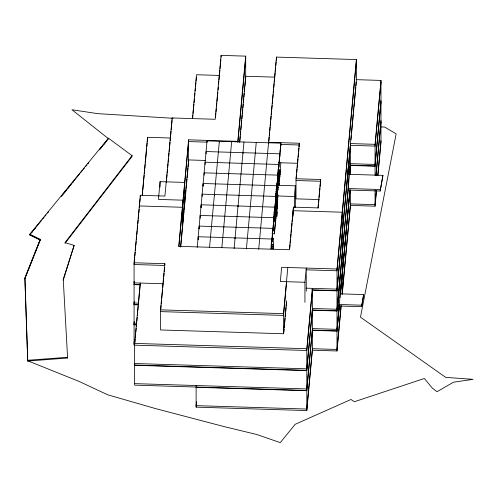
<?xml version="1.0" encoding="UTF-8"?>
<svg xmlns="http://www.w3.org/2000/svg" width="498" height="498" viewBox="0 0 498 498"><rect width="100%" height="100%" fill="white"/><g stroke="black" fill="none" stroke-linecap="round" stroke-linejoin="round"><path stroke-width="0.75" d="M134.217 343.172L134.074 344.709L134.074 262.751L140.318 195.297L164.913 196.056L172.146 117.951L215.186 119.283L221.106 55.378L245.701 56.137L245.701 77.756L244.91 86.279M134.217 262.975L134.074 264.513L164.819 265.459L164.819 263.703L134.074 262.751M134.354 261.444L134.715 257.603M134.852 256.065L135.207 252.231M135.35 250.693L135.705 246.859M135.848 245.321L136.203 241.486M136.346 239.949L136.701 236.108M136.844 234.577L137.199 230.736M137.342 229.205L137.697 225.364M137.84 223.826L138.195 219.992M138.338 218.454L138.693 214.619M138.836 213.082L139.191 209.247M139.683 203.906L139.334 207.71L139.334 205.948L182.374 207.28L182.374 230.68M139.826 202.381L140.175 198.578M134.217 281.326L134.074 282.864L163.282 283.767M142.191 195.191L147.545 137.305L170.609 138.021M134.217 282.839L134.074 284.626L140.224 284.812L138.357 304.932M142.335 195.409L142.689 191.549M142.833 190.006L143.692 180.743M143.835 179.199L144.19 175.34M144.333 173.796L144.688 169.936M144.831 168.392L145.192 164.533M145.335 162.989L146.692 148.329M146.835 146.786L147.19 142.926M147.333 141.382L147.545 139.067M134.217 301.439L134.074 302.977L138.687 303.12M134.217 302.946L134.074 304.483L138.687 304.627M134.217 303.201L134.074 304.732L138.687 304.876M134.217 321.552L134.074 323.09L136.377 323.158M134.217 323.059L134.074 324.596L136.377 324.665M134.217 323.314L134.074 324.845L136.377 324.92M134.074 343.197L134.217 341.665M306.812 390.451L134.634 385.141L134.634 343.408L140.224 283.051M134.852 342.842L135.207 338.976M135.35 337.426L135.711 333.56M135.854 332.01L136.209 328.145M136.352 326.595L136.713 322.729M136.857 321.179L137.211 317.313M137.355 315.763L137.716 311.897M137.859 310.347L138.214 306.475M184.677 204.087L184.677 182.424L160.076 181.664L158.439 199.418L183.034 200.177L183.034 221.062M166.344 182.349L166.562 180.033M166.706 178.483L167.06 174.617M167.204 173.074L167.565 169.208M167.708 167.658L168.063 163.792M168.206 162.248L168.567 158.376M168.71 156.833L169.065 152.967M169.208 151.417L169.569 147.551M169.712 146.007L170.067 142.142M170.21 140.592L170.571 136.726M170.714 135.182L171.069 131.316M171.212 129.766L171.573 125.901M171.717 124.351L172.071 120.485M286.593 300.686L283.53 333.76L160.549 329.962L160.549 309.856L164.819 263.703M160.761 309.308L161.115 305.461M161.259 303.923L161.613 300.076M161.757 298.539L162.609 289.307M162.753 287.769L163.107 283.922M163.251 282.385L163.605 278.538M163.749 277L164.103 273.153M164.247 271.615L164.608 267.768M245.701 56.137L237.814 141.345L188.618 139.826L178.757 246.329L289.444 249.747L293.39 207.143L317.985 207.903L320.612 179.498L296.017 178.738L296.017 198.851L319.075 199.567M178.9 246.56L188.618 141.581L207.068 142.154M180.606 246.535L188.618 159.939L205.531 160.456M192.446 118.617L196.505 74.731L218.983 75.428M180.687 247.114L182.473 227.816M182.585 226.596L184.005 211.27M184.117 210.069L184.503 205.904M184.621 204.666L185.499 195.172M185.642 193.89L185.997 189.806M186.134 188.524L186.489 184.441M186.632 183.158L186.987 179.075M187.13 177.792L187.485 173.709M187.628 172.426L187.983 168.343M188.12 167.06L188.474 162.977M192.658 118.07L192.944 114.988M193.087 113.451L193.442 109.597M193.585 108.06L193.94 104.207M194.083 102.669L194.438 98.822M194.656 96.512L194.936 93.431M195.154 91.122L195.44 88.04M195.577 86.503L195.938 82.649M196.081 81.112L196.436 77.265M197.208 247.4L207.068 140.897L280.853 143.175L280.81 145.933L280.81 144.426L299.304 144.999L299.161 146.543M198.192 239.015L198.148 239.513L198.192 236.749L271.983 239.028L271.939 241.785L271.983 241.287M215.534 117.304L215.877 113.569M216.02 112.075L216.362 108.334M216.499 106.84L216.854 103.018M216.997 101.486L217.352 97.664M217.495 96.139L217.85 92.311M218.062 90.02L218.342 86.963M218.554 84.666L218.84 81.61M218.977 80.078L219.898 70.137M220.041 68.606L220.396 64.784M220.539 63.258L220.888 59.43M209.509 247.78L219.363 141.276L219.363 142.03M196.48 401.786L196.125 405.64L306.812 409.051L312.395 348.7L336.997 349.459L341.043 305.71M306.812 410.564L306.812 348.718L312.395 288.367L312.395 350.212L306.812 410.564L196.125 407.146L196.48 403.299M221.871 247.4L231.663 141.656M237.882 142.328L245.701 57.899M239.606 142.092L245.701 76.25M239.75 142.048L240.248 136.626M240.391 135.076L240.752 131.204M240.895 129.654L241.256 125.782M241.399 124.232L241.754 120.36M241.897 118.81L242.258 114.938M242.401 113.388L242.763 109.516M242.906 107.966L243.261 104.094M243.404 102.544L243.765 98.672M243.908 97.122L244.263 93.251M244.406 91.7L244.767 87.829M234.104 248.539L243.964 142.036M246.398 248.919L256.258 142.416M258.699 249.299L268.559 142.795M268.559 143.549L276.446 57.089L356.381 59.555L356.381 79.668L336.997 289.126L306.251 288.174M268.845 140.953L269.2 137.081M269.35 135.531L269.636 132.431M269.779 130.881L270.134 127.009M270.277 125.459L270.638 121.587M270.781 120.037L271.136 116.165M271.286 114.615L271.64 110.743M271.784 109.193L272.145 105.321M272.288 103.771L272.643 99.899M272.786 98.349L273.147 94.477M273.29 92.927L273.651 89.055M273.794 87.505L274.149 83.633M274.292 82.083L274.653 78.211M274.796 76.661L275.157 72.789M275.301 71.239L275.655 67.367M275.799 65.817L276.16 61.945M276.303 60.395L276.446 58.845M271.068 248.919L280.853 143.175M271.136 248.913L280.853 143.928M273.956 219.992L273.906 220.483L273.956 217.726L200.165 215.447L200.121 218.211M275.929 198.69L275.88 199.188L275.929 196.424L202.138 194.152L202.138 196.411M277.896 177.388L277.853 177.886L277.896 175.122L204.112 172.85L204.112 175.109M279.87 156.086L279.826 156.584L279.87 153.826L206.079 151.548L206.079 153.807M277.156 216.07L277.156 195.963L278.139 185.312M271.784 238.43L273.34 238.48L273.296 238.903L271.746 238.859M272.879 248.956L273.34 244.008M277.573 198.285L274.286 233.786L271.952 233.711M278.787 185.163L280.853 162.784M280.088 172.713L280.2 170.627L277.89 170.559M273.016 248.956L273.159 247.45M274.417 233.873L276.147 215.142M276.29 213.611L276.645 209.77M276.788 208.239L277.573 199.791M278.93 185.125L279.141 182.816M279.285 181.272L280.144 172.009M283.53 333.76L283.53 313.647L287.8 267.494M294.374 207.324L294.374 196.492L295.358 185.841L277.019 185.237M296.017 178.738L299.304 143.237L268.559 142.291M286.518 283.101L283.53 315.408L160.549 311.611M289.73 248.44L290.085 244.611M290.222 243.08L290.577 239.252M290.72 237.72L291.075 233.892M291.218 232.361L291.573 228.532M291.71 227.001L292.065 223.172M292.208 221.641L292.563 217.813M292.706 216.281L293.061 212.453M293.191 211.034L293.39 208.905M296.229 178.184L296.59 174.325M296.733 172.781L297.088 168.922M297.231 167.378L298.016 158.893M298.159 157.349L298.52 153.49M298.663 151.946L299.018 148.087M283.742 332.963L284.097 329.116M284.24 327.578L284.595 323.731M284.738 322.194L285.093 318.346M285.236 316.809L285.591 312.962M285.734 311.424L286.095 307.577M286.232 306.04L286.593 302.193M304.932 302.379L304.932 282.266L306.251 268.067L306.251 291.268M318.129 208.127L318.483 204.286M318.627 202.754L318.981 198.914M319.118 197.382L319.479 193.541M319.616 192.004L319.971 188.169M320.114 186.632L320.469 182.797M312.395 350.212L336.997 350.966L336.997 269.013L356.381 59.555M356.381 61.316L336.997 270.775L306.251 269.823M350.468 145.074L336.997 290.882L312.395 290.129L306.812 350.48L134.634 345.164M350.953 139.845L351.37 135.363M351.507 133.862L353.337 114.054M353.48 112.523L353.835 108.701M353.978 107.17L355.323 92.64M355.466 91.115L355.815 87.293M355.958 85.762L356.313 81.94M348.251 189.365L336.997 310.995L312.395 310.235M349.608 174.698L350.468 165.187L375.062 165.946M349.895 189.968L336.997 329.346L312.395 328.587L306.812 388.944L134.634 383.628M339.331 305.635L336.997 330.859L312.395 330.099L306.812 390.7L196.125 387.288M340.371 294.386L350.038 189.931M339.337 305.778L336.997 331.108L312.395 330.348M340.408 294.262L350.038 190.18M342.107 294.194L350.468 203.906L375.062 204.659L376.345 190.802M336.997 350.966L341.186 305.679M350.468 190.136L350.468 205.413L342.25 294.169L342.25 212.21L293.061 210.691L293.061 216.275M375.062 175.377L375.062 144.327L380.982 80.427L356.176 79.661M380.982 82.182L375.062 146.088L350.468 145.329M380.982 100.534L375.062 164.44L350.468 163.68L336.997 309.239L312.395 308.48L306.812 368.831L134.634 363.515M380.982 102.046L375.062 166.201L350.468 165.442M375.922 175.315L380.982 120.647M376.065 175.533L380.982 122.153M377.77 175.408L380.982 140.76M350.468 205.413L375.062 206.172L376.488 190.771M377.914 175.377L380.982 142.266L380.982 80.427M348.17 168.417L348.17 190.037L380.179 191.027L382.937 175.364L347.928 174.281M380.179 191.027L382.937 175.364M361.573 305.187L339.294 304.496L339.294 306.009L361.573 306.693L363.64 294.567L340.283 293.845M361.573 306.693L363.64 294.567M34.835 253.656L40.226 240.067L29.799 234.994L29.799 234.241L108.446 138.195L132.045 155.656L64.989 242.638L74.134 245.402L63.246 279.341L67.597 358.031L27.732 361.038L24.9 278.432L40.226 239.818L29.799 234.745L41.595 220.334M63.246 280.094L74.134 245.402M29.799 234.241L40.226 239.314L24.9 277.934L27.732 361.038M24.9 278.687L25.753 276.539M26.319 275.108L27.739 271.535M28.305 270.103L33.982 255.804M64.989 243.391L132.045 156.409L132.045 155.656M42.579 219.132L44.054 217.327M45.038 216.126L46.021 214.931M47.497 213.125L48.48 211.924M62.25 195.11L79.948 173.497M80.931 172.296L82.407 170.49M83.39 169.295L84.374 168.094M85.849 166.288L86.833 165.087M87.816 163.886L88.8 162.684M100.098 148.89L108.446 138.693L71.967 109.753L97.782 113.65L173.074 118.287M29.799 234.994L30.783 233.792M31.76 232.591L32.744 231.396M34.219 229.59L35.202 228.389M61.254 196.573L62.238 195.378M63.221 194.176L66.664 189.975M67.647 188.773L69.122 186.968M70.106 185.773L71.09 184.571M72.565 182.766L73.548 181.571M99.6 149.755L102.551 146.151M103.534 144.949L105.003 143.15M105.987 141.949L106.97 140.747M27.732 360.284L67.597 357.278L67.597 358.031M245.34 76.238L274.908 77.153M380.765 126.928L384.649 127.046L396.153 133.9L360.465 317.164L445.685 377.366L473.1 379.352L453.485 382.203L437.02 391.708L432.469 388.272L424.34 378.486L354.371 401.73L350.978 399.483L295.208 424.296L280.256 442.622L256.831 434.524L223.926 426.549L155.426 408.565L107.742 394.814L79.257 381.493L27.732 360.782M375.062 144.327L350.468 143.567L350.468 174.617M278.525 162.709L297.767 163.307M277.872 169.812L280.2 169.88L280.2 171.393M277.784 171.742L280.088 171.81M277.784 172.482L280.088 172.557M277.672 173.665L279.982 173.74L279.982 174.642M277.672 174.412L279.982 174.487M277.567 175.595L279.87 175.669L279.87 176.572M277.567 176.342L279.87 176.41M277.567 176.504L279.104 176.547M277.454 177.525L279.758 177.593M277.454 178.272L279.758 178.34M277.454 178.427L279.758 178.502M277.342 179.454L279.652 179.523M296.017 180.5L320.612 181.26L320.612 179.498M277.342 180.195L279.652 180.27L279.54 181.453L277.237 181.378M277.342 180.357L279.652 180.432M277.237 182.125L278.774 182.175M277.237 182.287L278.774 182.33M277.125 183.308L279.434 183.382M276.359 184.03L279.434 184.123M277.125 184.216L279.434 184.285M348.17 188.53L380.179 189.52M276.907 187.167L278.444 187.211M276.907 187.908L278.444 187.958M276.029 189.072L278.332 189.14M276.029 189.813L278.332 189.887M275.917 190.995L277.454 191.045M275.917 191.742L277.454 191.792M275.917 191.904L277.454 191.948M275.811 192.925L277.349 192.975M275.811 193.672L277.349 193.722M275.811 193.834L277.349 193.878M275.699 194.855L278.009 194.923M275.699 195.602L278.009 195.67M275.699 195.758L278.009 195.832M277.156 195.963L294.374 196.492M275.593 196.785L277.896 196.853M275.593 197.525L277.896 197.6M275.593 197.687L277.896 197.762M275.481 198.714L277.784 198.783M275.481 199.455L277.784 199.53M275.481 199.617L277.784 199.686M275.369 200.638L277.679 200.713M275.369 201.385L277.679 201.453M275.263 202.568L277.567 202.636M275.263 203.315L277.567 203.383M275.151 204.497L277.461 204.566M275.151 205.238L277.461 205.313M274.274 206.402L277.349 206.496M277.349 207.243L201.148 204.796L201.105 207.56L201.105 206.048M274.274 207.305L277.349 207.398M274.933 208.351L277.237 208.425M274.933 209.098L276.471 209.148M274.933 209.26L276.471 209.303M274.821 210.281L276.359 210.33M274.056 211.003L276.359 211.071M274.821 211.183L276.359 211.233M273.944 212.185L277.019 212.279M273.944 212.932L277.019 213.026M273.944 213.088L277.019 213.188M273.838 214.115L276.141 214.184M273.838 214.856L276.141 214.931M274.603 215.043L276.141 215.092M273.726 216.045L276.035 216.113M273.726 216.786L276.035 216.86M273.62 217.968L275.923 218.043M273.62 218.715L275.923 218.784M273.508 219.898L275.811 219.973M273.508 220.645L275.811 220.714M273.508 220.801L275.045 220.851M273.358 221.828L275.705 221.896M270.968 244.362L273.296 244.437M270.968 245.875L273.296 245.944L273.34 238.48M271.055 246.678L273.39 246.747M271.055 248.185L273.39 248.259M336.997 269.013L281.65 267.308L280.337 281.507L304.932 282.266M134.074 284.37L140.224 284.563M311.63 289.848L336.997 290.633M338.397 297.35L339.953 297.399L339.953 277.286M336.997 310.746L312.395 309.986L306.812 370.593L134.634 365.277M160.549 309.856L283.53 313.647M134.634 343.408L306.812 348.718M134.634 365.028L306.812 370.338M375.062 190.136L375.062 206.172M349.484 154.218L349.484 174.331M338.64 291.486L338.64 313.105M299.304 143.237L299.304 146.53M295.358 185.841L295.358 207.498M293.39 207.143L293.39 211.196M278.836 165.728L278.836 167.235L278.886 164.477L205.095 162.199L205.095 164.458M276.869 187.024L276.869 188.537L276.913 185.773L203.122 183.501L203.122 185.76M276.446 57.089L276.446 60.376M274.94 207.075L274.896 209.839L274.896 208.326M272.923 229.628L272.923 231.134L272.966 228.377L199.181 226.098L199.132 228.862L199.132 227.349M263.629 196.044L263.629 196.803M252.318 185.013L252.318 185.773M249.361 216.966L249.361 217.719M242.974 152.687L242.974 153.44M238.044 205.935L238.044 206.695M235.087 237.888L235.087 238.642M228.707 173.609L228.707 174.362M223.776 226.858L223.776 227.611M221.106 55.378L221.106 57.139M214.433 194.531L214.433 195.284M207.068 140.897L207.068 141.65M203.078 184.752L203.078 186.258M196.125 385.527L196.125 407.146M188.618 139.826L188.618 161.694M172.146 117.951L172.146 119.128M160.076 181.664L160.076 187.08M147.545 137.305L147.545 141.364M140.318 195.297L140.318 197.059M108.446 138.195L108.446 138.948M40.226 239.314L40.226 240.067"/></g></svg>
